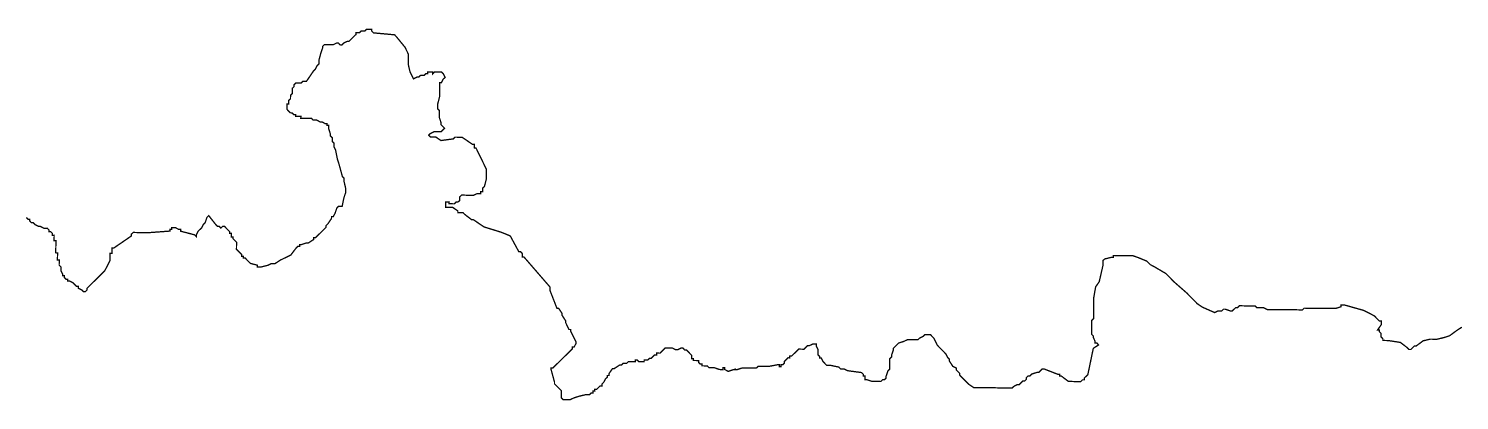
# Model space of a CAD drawing. Header units: metres. Extents: x 273899 to 302286, y 1977397 to 2102169.
# Drawn here: x 292213 to 295482, y 1990362 to 1991211 of the extents above; entities that cross this region are included whole.
import ezdxf

# ---------------------------------------------------------------- set-up
doc = ezdxf.new("R2010")
doc.units = ezdxf.units.M
doc.header["$MEASUREMENT"] = 0
doc.layers.add('HAZARDS LINE', color=1, linetype='Continuous')

msp = doc.modelspace()

# ---------------------------------------------------------------- linework, layer by layer
at = {"layer": 'HAZARDS LINE', "lineweight": 18}
msp.add_lwpolyline([(295487.7, 1990529.1, 3.01, 3.01, 0), (295475.6, 1990521.2, 3.01, 3.01, 0), (295459.5, 1990509.4, 3.01, 3.01, 0), (295447.4, 1990505.5, 3.01, 3.01, 0), (295431.3, 1990501.6, 3.01, 3.01, 0), (295415.3, 1990501.7, 3.01, 3.01, 0), (295399.2, 1990497.9, 3.01, 3.01, 0), (295383.1, 1990486, 3.01, 3.01, 0), (295379.1, 1990486, 3.01, 3.01, 0), (295375, 1990482.1, 3.01, 3.01, 0), (295371, 1990478.1, 3.01, 3.01, 0), (295367, 1990478.1, 3.01, 3.01, 0), (295363, 1990482.2, 3.01, 3.01, 0), (295347.1, 1990494.3, 3.01, 3.01, 0), (295319.1, 1990498.6, 3.01, 3.01, 0), (295307.1, 1990498.7, 3.01, 3.01, 0), (295307.1, 1990502.7, 3.01, 3.01, 0), (295303.1, 1990506.8, 3.01, 3.01, 0), (295303.2, 1990514.8, 3.01, 3.01, 0), (295299.2, 1990518.8, 3.01, 3.01, 0), (295299.3, 1990522.8, 3.01, 3.01, 0), (295295.3, 1990522.9, 3.01, 3.01, 0), (295303.4, 1990534.8, 3.01, 3.01, 0), (295303.5, 1990542.9, 3.01, 3.01, 0), (295299.4, 1990542.9, 3.01, 3.01, 0), (295287.5, 1990555, 3.01, 3.01, 0), (295263.6, 1990567.3, 3.01, 3.01, 0), (295219.6, 1990579.7, 3.01, 3.01, 0), (295211.6, 1990579.8, 3.01, 3.01, 0), (295211.6, 1990575.8, 3.01, 3.01, 0), (295199.5, 1990571.9, 3.01, 3.01, 0), (295127.4, 1990572.5, 3.01, 3.01, 0), (295123.3, 1990568.6, 3.01, 3.01, 0), (295043.2, 1990569.3, 3.01, 3.01, 0), (295035.2, 1990573.4, 3.01, 3.01, 0), (295019.1, 1990573.5, 3.01, 3.01, 0), (295015.2, 1990577.6, 3.01, 3.01, 0), (294979.1, 1990577.9, 3.01, 3.01, 0), (294975.1, 1990573.9, 3.01, 3.01, 0), (294971.1, 1990574, 3.01, 3.01, 0), (294967, 1990570, 3.01, 3.01, 0), (294963, 1990566, 3.01, 3.01, 0), (294959, 1990566, 3.01, 3.01, 0), (294947, 1990570.2, 3.01, 3.01, 0), (294943, 1990570.2, 3.01, 3.01, 0), (294938.9, 1990566.2, 3.01, 3.01, 0), (294930.9, 1990566.3, 3.01, 3.01, 0), (294922.9, 1990562.4, 3.01, 3.01, 0), (294894.9, 1990574.7, 3.01, 3.01, 0), (294883, 1990582.8, 3.01, 3.01, 0), (294867.1, 1990599, 3.01, 3.01, 0), (294863.1, 1990603, 3.01, 3.01, 0), (294859.1, 1990607.1, 3.01, 3.01, 0), (294831.3, 1990631.4, 3.01, 3.01, 0), (294827.3, 1990635.4, 3.01, 3.01, 0), (294811.4, 1990651.6, 3.01, 3.01, 0), (294783.5, 1990667.9, 3.01, 3.01, 0), (294775.6, 1990672, 3.01, 3.01, 0), (294767.6, 1990680, 3.01, 3.01, 0), (294747.6, 1990688.2, 3.01, 3.01, 0), (294735.7, 1990692.4, 3.01, 3.01, 0), (294691.6, 1990692.8, 3.01, 3.01, 0), (294691.5, 1990688.8, 3.01, 3.01, 0), (294687.5, 1990688.8, 3.01, 3.01, 0), (294671.5, 1990684.9, 3.01, 3.01, 0), (294667.4, 1990681, 3.01, 3.01, 0), (294667.3, 1990668.9, 3.01, 3.01, 0), (294659, 1990632.9, 3.01, 3.01, 0), (294650.8, 1990621, 3.01, 3.01, 0), (294646.6, 1990597, 3.01, 3.01, 0), (294646.2, 1990548.9, 3.01, 3.01, 0), (294642.1, 1990544.9, 3.01, 3.01, 0), (294641.8, 1990512.8, 3.01, 3.01, 0), (294645.8, 1990508.8, 3.01, 3.01, 0), (294645.8, 1990504.8, 3.01, 3.01, 0), (294649.7, 1990496.7, 3.01, 3.01, 0), (294649.7, 1990492.7, 3.01, 3.01, 0), (294653.7, 1990492.7, 3.01, 3.01, 0), (294657.6, 1990488.6, 3.01, 3.01, 0), (294645.5, 1990480.7, 3.01, 3.01, 0), (294641.3, 1990460.7, 3.01, 3.01, 0), (294637.2, 1990440.7, 3.01, 3.01, 0), (294633, 1990420.7, 3.01, 3.01, 0), (294624.9, 1990412.8, 3.01, 3.01, 0), (294624.8, 1990408.8, 3.01, 3.01, 0), (294620.8, 1990408.8, 3.01, 3.01, 0), (294616.8, 1990404.8, 3.01, 3.01, 0), (294588.7, 1990405.1, 3.01, 3.01, 0), (294572.8, 1990417.2, 3.01, 3.01, 0), (294568.8, 1990417.3, 3.01, 3.01, 0), (294568.8, 1990421.3, 3.01, 3.01, 0), (294564.8, 1990421.3, 3.01, 3.01, 0), (294532.9, 1990433.7, 3.01, 3.01, 0), (294528.9, 1990433.7, 3.01, 3.01, 0), (294520.8, 1990425.7, 3.01, 3.01, 0), (294516.8, 1990425.8, 3.01, 3.01, 0), (294504.7, 1990421.9, 3.01, 3.01, 0), (294500.7, 1990417.9, 3.01, 3.01, 0), (294496.7, 1990417.9, 3.01, 3.01, 0), (294492.6, 1990414, 3.01, 3.01, 0), (294492.6, 1990410, 3.01, 3.01, 0), (294488.5, 1990406, 3.01, 3.01, 0), (294484.5, 1990406, 3.01, 3.01, 0), (294480.5, 1990402.1, 3.01, 3.01, 0), (294476.4, 1990398.1, 3.01, 3.01, 0), (294472.4, 1990398.1, 3.01, 3.01, 0), (294464.4, 1990394.2, 3.01, 3.01, 0), (294460.3, 1990390.2, 3.01, 3.01, 0), (294372.2, 1990391, 3.01, 3.01, 0), (294360.2, 1990399.2, 3.01, 3.01, 0), (294344.3, 1990415.3, 3.01, 3.01, 0), (294340.4, 1990419.4, 3.01, 3.01, 0), (294340.4, 1990423.4, 3.01, 3.01, 0), (294336.4, 1990427.4, 3.01, 3.01, 0), (294332.4, 1990431.5, 3.01, 3.01, 0), (294332.5, 1990435.5, 3.01, 3.01, 0), (294324.5, 1990439.6, 3.01, 3.01, 0), (294316.6, 1990451.7, 3.01, 3.01, 0), (294316.6, 1990455.7, 3.01, 3.01, 0), (294312.7, 1990459.7, 3.01, 3.01, 0), (294308.7, 1990467.8, 3.01, 3.01, 0), (294288.9, 1990488, 3.01, 3.01, 0), (294281, 1990504.1, 3.01, 3.01, 0), (294273.1, 1990512.2, 3.01, 3.01, 0), (294261, 1990512.3, 3.01, 3.01, 0), (294257, 1990508.3, 3.01, 3.01, 0), (294248.9, 1990504.4, 3.01, 3.01, 0), (294244.9, 1990500.4, 3.01, 3.01, 0), (294220.8, 1990500.6, 3.01, 3.01, 0), (294212.8, 1990496.7, 3.01, 3.01, 0), (294200.7, 1990492.8, 3.01, 3.01, 0), (294196.7, 1990488.8, 3.01, 3.01, 0), (294192.6, 1990484.9, 3.01, 3.01, 0), (294188.6, 1990480.9, 3.01, 3.01, 0), (294188.6, 1990476.9, 3.01, 3.01, 0), (294184.4, 1990464.9, 3.01, 3.01, 0), (294184.4, 1990460.9, 3.01, 3.01, 0), (294180.4, 1990456.9, 3.01, 3.01, 0), (294180.1, 1990432.9, 3.01, 3.01, 0), (294176.1, 1990428.9, 3.01, 3.01, 0), (294172, 1990416.9, 3.01, 3.01, 0), (294171.9, 1990412.9, 3.01, 3.01, 0), (294167.9, 1990408.9, 3.01, 3.01, 0), (294163.9, 1990409, 3.01, 3.01, 0), (294159.9, 1990405, 3.01, 3.01, 0), (294139.8, 1990405.2, 3.01, 3.01, 0), (294127.8, 1990409.3, 3.01, 3.01, 0), (294123.8, 1990409.3, 3.01, 3.01, 0), (294123.9, 1990417.4, 3.01, 3.01, 0), (294119.9, 1990417.4, 3.01, 3.01, 0), (294119.9, 1990421.4, 3.01, 3.01, 0), (294115.9, 1990425.4, 3.01, 3.01, 0), (294083.9, 1990429.7, 3.01, 3.01, 0), (294075.9, 1990433.8, 3.01, 3.01, 0), (294067.9, 1990433.9, 3.01, 3.01, 0), (294064, 1990437.9, 3.01, 3.01, 0), (294044, 1990442.1, 3.01, 3.01, 0), (294035.9, 1990442.2, 3.01, 3.01, 0), (294032, 1990446.3, 3.01, 3.01, 0), (294028, 1990450.3, 3.01, 3.01, 0), (294024.1, 1990458.4, 3.01, 3.01, 0), (294020.1, 1990458.4, 3.01, 3.01, 0), (294020.1, 1990462.4, 3.01, 3.01, 0), (294016.1, 1990466.4, 3.01, 3.01, 0), (294016.2, 1990478.5, 3.01, 3.01, 0), (294012.3, 1990486.5, 3.01, 3.01, 0), (294012.3, 1990490.5, 3.01, 3.01, 0), (294004.3, 1990490.6, 3.01, 3.01, 0), (293996.3, 1990486.7, 3.01, 3.01, 0), (293992.3, 1990486.7, 3.01, 3.01, 0), (293988.2, 1990482.7, 3.01, 3.01, 0), (293984.2, 1990478.8, 3.01, 3.01, 0), (293972.1, 1990478.9, 3.01, 3.01, 0), (293964.1, 1990470.9, 3.01, 3.01, 0), (293956, 1990463, 3.01, 3.01, 0), (293952, 1990463, 3.01, 3.01, 0), (293951.9, 1990459, 3.01, 3.01, 0), (293947.9, 1990459.1, 3.01, 3.01, 0), (293939.8, 1990451.1, 3.01, 3.01, 0), (293939.8, 1990447.1, 3.01, 3.01, 0), (293935.7, 1990443.1, 3.01, 3.01, 0), (293931.7, 1990443.2, 3.01, 3.01, 0), (293931.7, 1990439.2, 3.01, 3.01, 0), (293927.7, 1990439.2, 3.01, 3.01, 0), (293927.7, 1990443.2, 3.01, 3.01, 0), (293923.7, 1990443.2, 3.01, 3.01, 0), (293903.6, 1990439.4, 3.01, 3.01, 0), (293879.6, 1990439.6, 3.01, 3.01, 0), (293875.5, 1990435.7, 3.01, 3.01, 0), (293843.5, 1990436, 3.01, 3.01, 0), (293831.4, 1990432.1, 3.01, 3.01, 0), (293823.4, 1990432.1, 3.01, 3.01, 0), (293811.3, 1990428.2, 3.01, 3.01, 0), (293803.4, 1990432.3, 3.01, 3.01, 0), (293803.4, 1990436.3, 3.01, 3.01, 0), (293799.4, 1990436.4, 3.01, 3.01, 0), (293799.4, 1990432.3, 3.01, 3.01, 0), (293791.3, 1990432.4, 3.01, 3.01, 0), (293779.4, 1990436.5, 3.01, 3.01, 0), (293767.3, 1990436.7, 3.01, 3.01, 0), (293763.4, 1990440.7, 3.01, 3.01, 0), (293751.3, 1990440.8, 3.01, 3.01, 0), (293751.4, 1990444.8, 3.01, 3.01, 0), (293747.4, 1990444.9, 3.01, 3.01, 0), (293743.4, 1990448.9, 3.01, 3.01, 0), (293743.4, 1990452.9, 3.01, 3.01, 0), (293731.4, 1990453, 3.01, 3.01, 0), (293731.4, 1990457, 3.01, 3.01, 0), (293727.4, 1990457.1, 3.01, 3.01, 0), (293727.5, 1990465.1, 3.01, 3.01, 0), (293723.5, 1990469.1, 3.01, 3.01, 0), (293719.6, 1990473.2, 3.01, 3.01, 0), (293715.6, 1990477.2, 3.01, 3.01, 0), (293711.6, 1990477.2, 3.01, 3.01, 0), (293707.6, 1990481.3, 3.01, 3.01, 0), (293703.6, 1990481.3, 3.01, 3.01, 0), (293695.6, 1990477.4, 3.01, 3.01, 0), (293691.6, 1990477.4, 3.01, 3.01, 0), (293683.6, 1990481.5, 3.01, 3.01, 0), (293667.5, 1990481.7, 3.01, 3.01, 0), (293663.5, 1990477.7, 3.01, 3.01, 0), (293659.5, 1990473.7, 3.01, 3.01, 0), (293655.4, 1990469.7, 3.01, 3.01, 0), (293647.4, 1990469.8, 3.01, 3.01, 0), (293647.4, 1990465.8, 3.01, 3.01, 0), (293643.3, 1990465.8, 3.01, 3.01, 0), (293639.3, 1990461.9, 3.01, 3.01, 0), (293635.3, 1990457.9, 3.01, 3.01, 0), (293631.3, 1990457.9, 3.01, 3.01, 0), (293627.2, 1990454, 3.01, 3.01, 0), (293619.2, 1990454, 3.01, 3.01, 0), (293619.2, 1990450, 3.01, 3.01, 0), (293607.1, 1990450.1, 3.01, 3.01, 0), (293603.2, 1990454.2, 3.01, 3.01, 0), (293599.2, 1990454.2, 3.01, 3.01, 0), (293599.1, 1990450.2, 3.01, 3.01, 0), (293583.1, 1990450.4, 3.01, 3.01, 0), (293579, 1990446.4, 3.01, 3.01, 0), (293571, 1990446.5, 3.01, 3.01, 0), (293567, 1990442.5, 3.01, 3.01, 0), (293563, 1990442.5, 3.01, 3.01, 0), (293550.9, 1990434.6, 3.01, 3.01, 0), (293546.9, 1990434.7, 3.01, 3.01, 0), (293538.7, 1990422.7, 3.01, 3.01, 0), (293538.7, 1990418.7, 3.01, 3.01, 0), (293534.7, 1990418.7, 3.01, 3.01, 0), (293534.7, 1990414.7, 3.01, 3.01, 0), (293530.6, 1990410.8, 3.01, 3.01, 0), (293526.5, 1990402.8, 3.01, 3.01, 0), (293522.5, 1990398.8, 3.01, 3.01, 0), (293522.5, 1990394.8, 3.01, 3.01, 0), (293518.4, 1990394.8, 3.01, 3.01, 0), (293510.4, 1990386.9, 3.01, 3.01, 0), (293506.3, 1990386.9, 3.01, 3.01, 0), (293506.3, 1990382.9, 3.01, 3.01, 0), (293502.3, 1990383, 3.01, 3.01, 0), (293502.3, 1990378.9, 3.01, 3.01, 0), (293498.3, 1990379, 3.01, 3.01, 0), (293494.2, 1990375, 3.01, 3.01, 0), (293486.2, 1990375.1, 3.01, 3.01, 0), (293470.1, 1990371.2, 3.01, 3.01, 0), (293458.1, 1990367.3, 3.01, 3.01, 0), (293450, 1990363.4, 3.01, 3.01, 0), (293434, 1990363.5, 3.01, 3.01, 0), (293430, 1990367.6, 3.01, 3.01, 0), (293430.2, 1990383.6, 3.01, 3.01, 0), (293418.2, 1990395.7, 3.01, 3.01, 0), (293414.3, 1990399.8, 3.01, 3.01, 0), (293414.3, 1990403.8, 3.01, 3.01, 0), (293406.6, 1990431.9, 3.01, 3.01, 0), (293406.6, 1990435.9, 3.01, 3.01, 0), (293410.6, 1990435.9, 3.01, 3.01, 0), (293455.1, 1990479.6, 3.01, 3.01, 0), (293455.1, 1990483.6, 3.01, 3.01, 0), (293459.1, 1990483.6, 3.01, 3.01, 0), (293463.2, 1990491.6, 3.01, 3.01, 0), (293463.3, 1990495.6, 3.01, 3.01, 0), (293451.4, 1990519.7, 3.01, 3.01, 0), (293451.5, 1990523.7, 3.01, 3.01, 0), (293447.5, 1990523.8, 3.01, 3.01, 0), (293443.5, 1990531.8, 3.01, 3.01, 0), (293439.6, 1990539.9, 3.01, 3.01, 0), (293439.6, 1990543.9, 3.01, 3.01, 0), (293431.7, 1990556, 3.01, 3.01, 0), (293431.8, 1990560, 3.01, 3.01, 0), (293423.9, 1990572.1, 3.01, 3.01, 0), (293419.9, 1990572.1, 3.01, 3.01, 0), (293404.2, 1990612.4, 3.01, 3.01, 0), (293404.3, 1990620.4, 3.01, 3.01, 0), (293344.8, 1990689.1, 3.01, 3.01, 0), (293340.8, 1990689.1, 3.01, 3.01, 0), (293340.8, 1990697.1, 3.01, 3.01, 0), (293336.9, 1990701.2, 3.01, 3.01, 0), (293332.9, 1990701.2, 3.01, 3.01, 0), (293313.2, 1990737.5, 3.01, 3.01, 0), (293293.2, 1990745.7, 3.01, 3.01, 0), (293253.2, 1990758.1, 3.01, 3.01, 0), (293229.3, 1990774.3, 3.01, 3.01, 0), (293225.3, 1990774.3, 3.01, 3.01, 0), (293209.4, 1990786.5, 3.01, 3.01, 0), (293205.4, 1990790.6, 3.01, 3.01, 0), (293193.4, 1990790.7, 3.01, 3.01, 0), (293193.4, 1990794.7, 3.01, 3.01, 0), (293181.5, 1990802.8, 3.01, 3.01, 0), (293165.5, 1990803, 3.01, 3.01, 0), (293165.6, 1990815, 3.01, 3.01, 0), (293173.6, 1990814.9, 3.01, 3.01, 0), (293173.5, 1990810.9, 3.01, 3.01, 0), (293185.6, 1990810.8, 3.01, 3.01, 0), (293189.6, 1990814.8, 3.01, 3.01, 0), (293193.6, 1990814.7, 3.01, 3.01, 0), (293197.7, 1990818.7, 3.01, 3.01, 0), (293197.7, 1990826.7, 3.01, 3.01, 0), (293201.8, 1990830.7, 3.01, 3.01, 0), (293229.8, 1990830.4, 3.01, 3.01, 0), (293237.9, 1990834.4, 3.01, 3.01, 0), (293245.9, 1990834.3, 3.01, 3.01, 0), (293245.9, 1990838.3, 3.01, 3.01, 0), (293249.9, 1990838.3, 3.01, 3.01, 0), (293250, 1990846.3, 3.01, 3.01, 0), (293254.1, 1990850.3, 3.01, 3.01, 0), (293258.2, 1990866.2, 3.01, 3.01, 0), (293258.4, 1990890.3, 3.01, 3.01, 0), (293234.8, 1990938.6, 3.01, 3.01, 0), (293230.8, 1990938.7, 3.01, 3.01, 0), (293230.9, 1990946.7, 3.01, 3.01, 0), (293226.9, 1990946.7, 3.01, 3.01, 0), (293203, 1990963, 3.01, 3.01, 0), (293187, 1990963.1, 3.01, 3.01, 0), (293182.9, 1990959.1, 3.01, 3.01, 0), (293154.8, 1990955.4, 3.01, 3.01, 0), (293142.9, 1990963.5, 3.01, 3.01, 0), (293130.8, 1990963.6, 3.01, 3.01, 0), (293126.9, 1990967.7, 3.01, 3.01, 0), (293130.9, 1990971.6, 3.01, 3.01, 0), (293139, 1990975.6, 3.01, 3.01, 0), (293155, 1990975.4, 3.01, 3.01, 0), (293159, 1990979.4, 3.01, 3.01, 0), (293163.1, 1990983.4, 3.01, 3.01, 0), (293159.1, 1990987.4, 3.01, 3.01, 0), (293155.2, 1990991.5, 3.01, 3.01, 0), (293155.2, 1990995.5, 3.01, 3.01, 0), (293151.3, 1991007.5, 3.01, 3.01, 0), (293151.4, 1991023.6, 3.01, 3.01, 0), (293147.5, 1991027.6, 3.01, 3.01, 0), (293147.6, 1991039.6, 3.01, 3.01, 0), (293151.7, 1991055.6, 3.01, 3.01, 0), (293152, 1991087.7, 3.01, 3.01, 0), (293156, 1991087.7, 3.01, 3.01, 0), (293160.1, 1991095.7, 3.01, 3.01, 0), (293164.2, 1991099.6, 3.01, 3.01, 0), (293160.2, 1991107.7, 3.01, 3.01, 0), (293156.3, 1991111.7, 3.01, 3.01, 0), (293140.2, 1991111.9, 3.01, 3.01, 0), (293136.2, 1991107.9, 3.01, 3.01, 0), (293136.2, 1991111.9, 3.01, 3.01, 0), (293124.2, 1991112, 3.01, 3.01, 0), (293124.2, 1991108, 3.01, 3.01, 0), (293120.1, 1991108, 3.01, 3.01, 0), (293116.1, 1991104.1, 3.01, 3.01, 0), (293108.1, 1991104.1, 3.01, 3.01, 0), (293104, 1991100.2, 3.01, 3.01, 0), (293100, 1991100.2, 3.01, 3.01, 0), (293092, 1991096.3, 3.01, 3.01, 0), (293084.1, 1991112.4, 3.01, 3.01, 0), (293080.3, 1991128.5, 3.01, 3.01, 0), (293080.5, 1991152.5, 3.01, 3.01, 0), (293072.6, 1991168.6, 3.01, 3.01, 0), (293052.8, 1991192.8, 3.01, 3.01, 0), (293048.8, 1991196.9, 3.01, 3.01, 0), (293000.8, 1991201.3, 3.01, 3.01, 0), (292996.8, 1991205.4, 3.01, 3.01, 0), (292996.8, 1991209.4, 3.01, 3.01, 0), (292984.8, 1991209.5, 3.01, 3.01, 0), (292980.8, 1991205.5, 3.01, 3.01, 0), (292972.7, 1991205.6, 3.01, 3.01, 0), (292968.7, 1991201.6, 3.01, 3.01, 0), (292960.7, 1991201.7, 3.01, 3.01, 0), (292960.6, 1991197.7, 3.01, 3.01, 0), (292952.5, 1991189.8, 3.01, 3.01, 0), (292948.5, 1991185.8, 3.01, 3.01, 0), (292944.5, 1991181.8, 3.01, 3.01, 0), (292940.5, 1991181.8, 3.01, 3.01, 0), (292932.4, 1991177.9, 3.01, 3.01, 0), (292928.4, 1991173.9, 3.01, 3.01, 0), (292924.3, 1991174, 3.01, 3.01, 0), (292920.4, 1991178, 3.01, 3.01, 0), (292916.4, 1991178.1, 3.01, 3.01, 0), (292908.3, 1991174.1, 3.01, 3.01, 0), (292888.3, 1991174.3, 3.01, 3.01, 0), (292884.2, 1991170.3, 3.01, 3.01, 0), (292884.2, 1991166.3, 3.01, 3.01, 0), (292880.1, 1991154.3, 3.01, 3.01, 0), (292875.9, 1991138.3, 3.01, 3.01, 0), (292875.8, 1991130.3, 3.01, 3.01, 0), (292871.8, 1991126.4, 3.01, 3.01, 0), (292867.7, 1991118.4, 3.01, 3.01, 0), (292863.7, 1991114.4, 3.01, 3.01, 0), (292847.4, 1991090.5, 3.01, 3.01, 0), (292839.4, 1991090.6, 3.01, 3.01, 0), (292835.4, 1991086.6, 3.01, 3.01, 0), (292823.3, 1991086.7, 3.01, 3.01, 0), (292819.3, 1991082.7, 3.01, 3.01, 0), (292819.3, 1991078.7, 3.01, 3.01, 0), (292815.2, 1991074.8, 3.01, 3.01, 0), (292815.1, 1991062.7, 3.01, 3.01, 0), (292811.1, 1991058.8, 3.01, 3.01, 0), (292811, 1991050.7, 3.01, 3.01, 0), (292806.9, 1991046.8, 3.01, 3.01, 0), (292806.9, 1991038.8, 3.01, 3.01, 0), (292802.9, 1991038.8, 3.01, 3.01, 0), (292802.8, 1991026.8, 3.01, 3.01, 0), (292806.7, 1991022.7, 3.01, 3.01, 0), (292810.7, 1991018.7, 3.01, 3.01, 0), (292814.7, 1991018.6, 3.01, 3.01, 0), (292818.7, 1991014.6, 3.01, 3.01, 0), (292822.7, 1991014.6, 3.01, 3.01, 0), (292822.6, 1991010.5, 3.01, 3.01, 0), (292834.7, 1991010.4, 3.01, 3.01, 0), (292834.6, 1991006.4, 3.01, 3.01, 0), (292858.7, 1991006.2, 3.01, 3.01, 0), (292862.7, 1991002.2, 3.01, 3.01, 0), (292870.7, 1991002.1, 3.01, 3.01, 0), (292878.6, 1990998, 3.01, 3.01, 0), (292882.7, 1990998, 3.01, 3.01, 0), (292890.6, 1990993.9, 3.01, 3.01, 0), (292894.6, 1990993.9, 3.01, 3.01, 0), (292894.6, 1990989.8, 3.01, 3.01, 0), (292898.6, 1990989.8, 3.01, 3.01, 0), (292898.5, 1990981.8, 3.01, 3.01, 0), (292902.4, 1990969.7, 3.01, 3.01, 0), (292902.4, 1990965.7, 3.01, 3.01, 0), (292906.4, 1990961.7, 3.01, 3.01, 0), (292906.3, 1990953.7, 3.01, 3.01, 0), (292910.3, 1990949.6, 3.01, 3.01, 0), (292910.2, 1990941.6, 3.01, 3.01, 0), (292914.1, 1990933.5, 3.01, 3.01, 0), (292918, 1990913.5, 3.01, 3.01, 0), (292921.9, 1990901.4, 3.01, 3.01, 0), (292929.6, 1990873.3, 3.01, 3.01, 0), (292933.6, 1990869.2, 3.01, 3.01, 0), (292933.5, 1990861.2, 3.01, 3.01, 0), (292937.4, 1990845.1, 3.01, 3.01, 0), (292937.3, 1990837.1, 3.01, 3.01, 0), (292933.2, 1990825.1, 3.01, 3.01, 0), (292929, 1990805.1, 3.01, 3.01, 0), (292921, 1990805.2, 3.01, 3.01, 0), (292916.9, 1990801.2, 3.01, 3.01, 0), (292912.8, 1990789.2, 3.01, 3.01, 0), (292908.7, 1990781.3, 3.01, 3.01, 0), (292904.7, 1990781.3, 3.01, 3.01, 0), (292904.7, 1990777.3, 3.01, 3.01, 0), (292896.6, 1990765.3, 3.01, 3.01, 0), (292892.5, 1990761.4, 3.01, 3.01, 0), (292892.5, 1990757.4, 3.01, 3.01, 0), (292888.4, 1990753.4, 3.01, 3.01, 0), (292884.4, 1990749.4, 3.01, 3.01, 0), (292880.3, 1990745.4, 3.01, 3.01, 0), (292868.2, 1990733.5, 3.01, 3.01, 0), (292864.2, 1990733.6, 3.01, 3.01, 0), (292864.2, 1990729.5, 3.01, 3.01, 0), (292852.1, 1990721.6, 3.01, 3.01, 0), (292848.1, 1990721.7, 3.01, 3.01, 0), (292836, 1990717.8, 3.01, 3.01, 0), (292832, 1990717.8, 3.01, 3.01, 0), (292832, 1990713.8, 3.01, 3.01, 0), (292827.9, 1990713.8, 3.01, 3.01, 0), (292823.9, 1990709.9, 3.01, 3.01, 0), (292811.7, 1990693.9, 3.01, 3.01, 0), (292803.7, 1990690, 3.01, 3.01, 0), (292787.6, 1990682.1, 3.01, 3.01, 0), (292775.5, 1990674.2, 3.01, 3.01, 0), (292767.5, 1990674.3, 3.01, 3.01, 0), (292759.4, 1990670.4, 3.01, 3.01, 0), (292743.3, 1990666.5, 3.01, 3.01, 0), (292735.3, 1990666.6, 3.01, 3.01, 0), (292735.4, 1990670.6, 3.01, 3.01, 0), (292719.4, 1990674.8, 3.01, 3.01, 0), (292715.4, 1990678.8, 3.01, 3.01, 0), (292711.4, 1990682.8, 3.01, 3.01, 0), (292707.5, 1990686.9, 3.01, 3.01, 0), (292703.4, 1990686.9, 3.01, 3.01, 0), (292703.5, 1990690.9, 3.01, 3.01, 0), (292699.5, 1990691, 3.01, 3.01, 0), (292699.5, 1990695, 3.01, 3.01, 0), (292687.6, 1990707.1, 3.01, 3.01, 0), (292687.7, 1990723.1, 3.01, 3.01, 0), (292683.8, 1990727.2, 3.01, 3.01, 0), (292679.8, 1990731.2, 3.01, 3.01, 0), (292679.8, 1990735.2, 3.01, 3.01, 0), (292675.8, 1990735.3, 3.01, 3.01, 0), (292675.9, 1990743.3, 3.01, 3.01, 0), (292671.9, 1990743.3, 3.01, 3.01, 0), (292671.9, 1990747.3, 3.01, 3.01, 0), (292668, 1990751.4, 3.01, 3.01, 0), (292664, 1990755.4, 3.01, 3.01, 0), (292660, 1990759.5, 3.01, 3.01, 0), (292656, 1990759.5, 3.01, 3.01, 0), (292652, 1990755.5, 3.01, 3.01, 0), (292648, 1990759.6, 3.01, 3.01, 0), (292644, 1990759.6, 3.01, 3.01, 0), (292640, 1990763.7, 3.01, 3.01, 0), (292624.2, 1990783.9, 3.01, 3.01, 0), (292620.1, 1990779.9, 3.01, 3.01, 0), (292616, 1990767.9, 3.01, 3.01, 0), (292612, 1990763.9, 3.01, 3.01, 0), (292607.9, 1990755.9, 3.01, 3.01, 0), (292603.8, 1990752, 3.01, 3.01, 0), (292599.8, 1990748, 3.01, 3.01, 0), (292595.7, 1990740, 3.01, 3.01, 0), (292595.7, 1990736, 3.01, 3.01, 0), (292591.7, 1990740.1, 3.01, 3.01, 0), (292575.7, 1990744.2, 3.01, 3.01, 0), (292559.7, 1990748.4, 3.01, 3.01, 0), (292559.7, 1990752.4, 3.01, 3.01, 0), (292555.7, 1990752.4, 3.01, 3.01, 0), (292547.8, 1990756.5, 3.01, 3.01, 0), (292539.7, 1990756.6, 3.01, 3.01, 0), (292539.7, 1990752.6, 3.01, 3.01, 0), (292535.7, 1990752.6, 3.01, 3.01, 0), (292535.7, 1990748.6, 3.01, 3.01, 0), (292487.5, 1990745, 3.01, 3.01, 0), (292451.5, 1990745.4, 3.01, 3.01, 0), (292447.4, 1990741.4, 3.01, 3.01, 0), (292447.4, 1990737.4, 3.01, 3.01, 0), (292407, 1990709.7, 3.01, 3.01, 0), (292403, 1990709.7, 3.01, 3.01, 0), (292402.9, 1990697.7, 3.01, 3.01, 0), (292398.9, 1990697.7, 3.01, 3.01, 0), (292398.8, 1990681.7, 3.01, 3.01, 0), (292390.6, 1990665.7, 3.01, 3.01, 0), (292386.5, 1990657.8, 3.01, 3.01, 0), (292374.4, 1990645.8, 3.01, 3.01, 0), (292370.4, 1990641.9, 3.01, 3.01, 0), (292362.3, 1990633.9, 3.01, 3.01, 0), (292358.2, 1990630, 3.01, 3.01, 0), (292354.2, 1990626, 3.01, 3.01, 0), (292346.1, 1990618, 3.01, 3.01, 0), (292346, 1990614, 3.01, 3.01, 0), (292342, 1990610.1, 3.01, 3.01, 0), (292338, 1990610.1, 3.01, 3.01, 0), (292334, 1990614.1, 3.01, 3.01, 0), (292326, 1990618.2, 3.01, 3.01, 0), (292326.1, 1990622.2, 3.01, 3.01, 0), (292322.1, 1990622.3, 3.01, 3.01, 0), (292314.1, 1990630.4, 3.01, 3.01, 0), (292306.2, 1990634.4, 3.01, 3.01, 0), (292302.1, 1990634.5, 3.01, 3.01, 0), (292302.2, 1990638.5, 3.01, 3.01, 0), (292298.2, 1990638.5, 3.01, 3.01, 0), (292294.2, 1990642.6, 3.01, 3.01, 0), (292294.2, 1990646.6, 3.01, 3.01, 0), (292290.2, 1990646.6, 3.01, 3.01, 0), (292290.3, 1990650.6, 3.01, 3.01, 0), (292286.3, 1990658.7, 3.01, 3.01, 0), (292286.4, 1990666.7, 3.01, 3.01, 0), (292282.4, 1990670.7, 3.01, 3.01, 0), (292282.5, 1990682.8, 3.01, 3.01, 0), (292278.5, 1990682.8, 3.01, 3.01, 0), (292278.7, 1990698.8, 3.01, 3.01, 0), (292274.7, 1990698.9, 3.01, 3.01, 0), (292274.9, 1990726.9, 3.01, 3.01, 0), (292270.9, 1990727, 3.01, 3.01, 0), (292271, 1990739, 3.01, 3.01, 0), (292267, 1990739, 3.01, 3.01, 0), (292267.1, 1990743, 3.01, 3.01, 0), (292263.1, 1990747.1, 3.01, 3.01, 0), (292259.1, 1990747.1, 3.01, 3.01, 0), (292259.1, 1990751.1, 3.01, 3.01, 0), (292255.2, 1990755.2, 3.01, 3.01, 0), (292247.1, 1990755.2, 3.01, 3.01, 0), (292239.2, 1990759.3, 3.01, 3.01, 0), (292235.1, 1990759.4, 3.01, 3.01, 0), (292227.2, 1990763.4, 3.01, 3.01, 0), (292223.2, 1990767.5, 3.01, 3.01, 0), (292219.2, 1990767.5, 3.01, 3.01, 0), (292215.2, 1990771.6, 3.01, 3.01, 0), (292215.3, 1990775.6, 3.01, 3.01, 0), (292211.2, 1990775.6, 3.01, 3.01, 0), (292207.3, 1990779.7, 3.01, 3.01, 0)], format="xyseb", dxfattribs=at)
at = {"layer": 'HAZARDS LINE', "lineweight": 18, "const_width": 3.01}
msp.add_lwpolyline([(293827.5, 1990436.1), (293827.4, 1990432.1)], close=True, dxfattribs=at)

doc.saveas('drawing.dxf')
